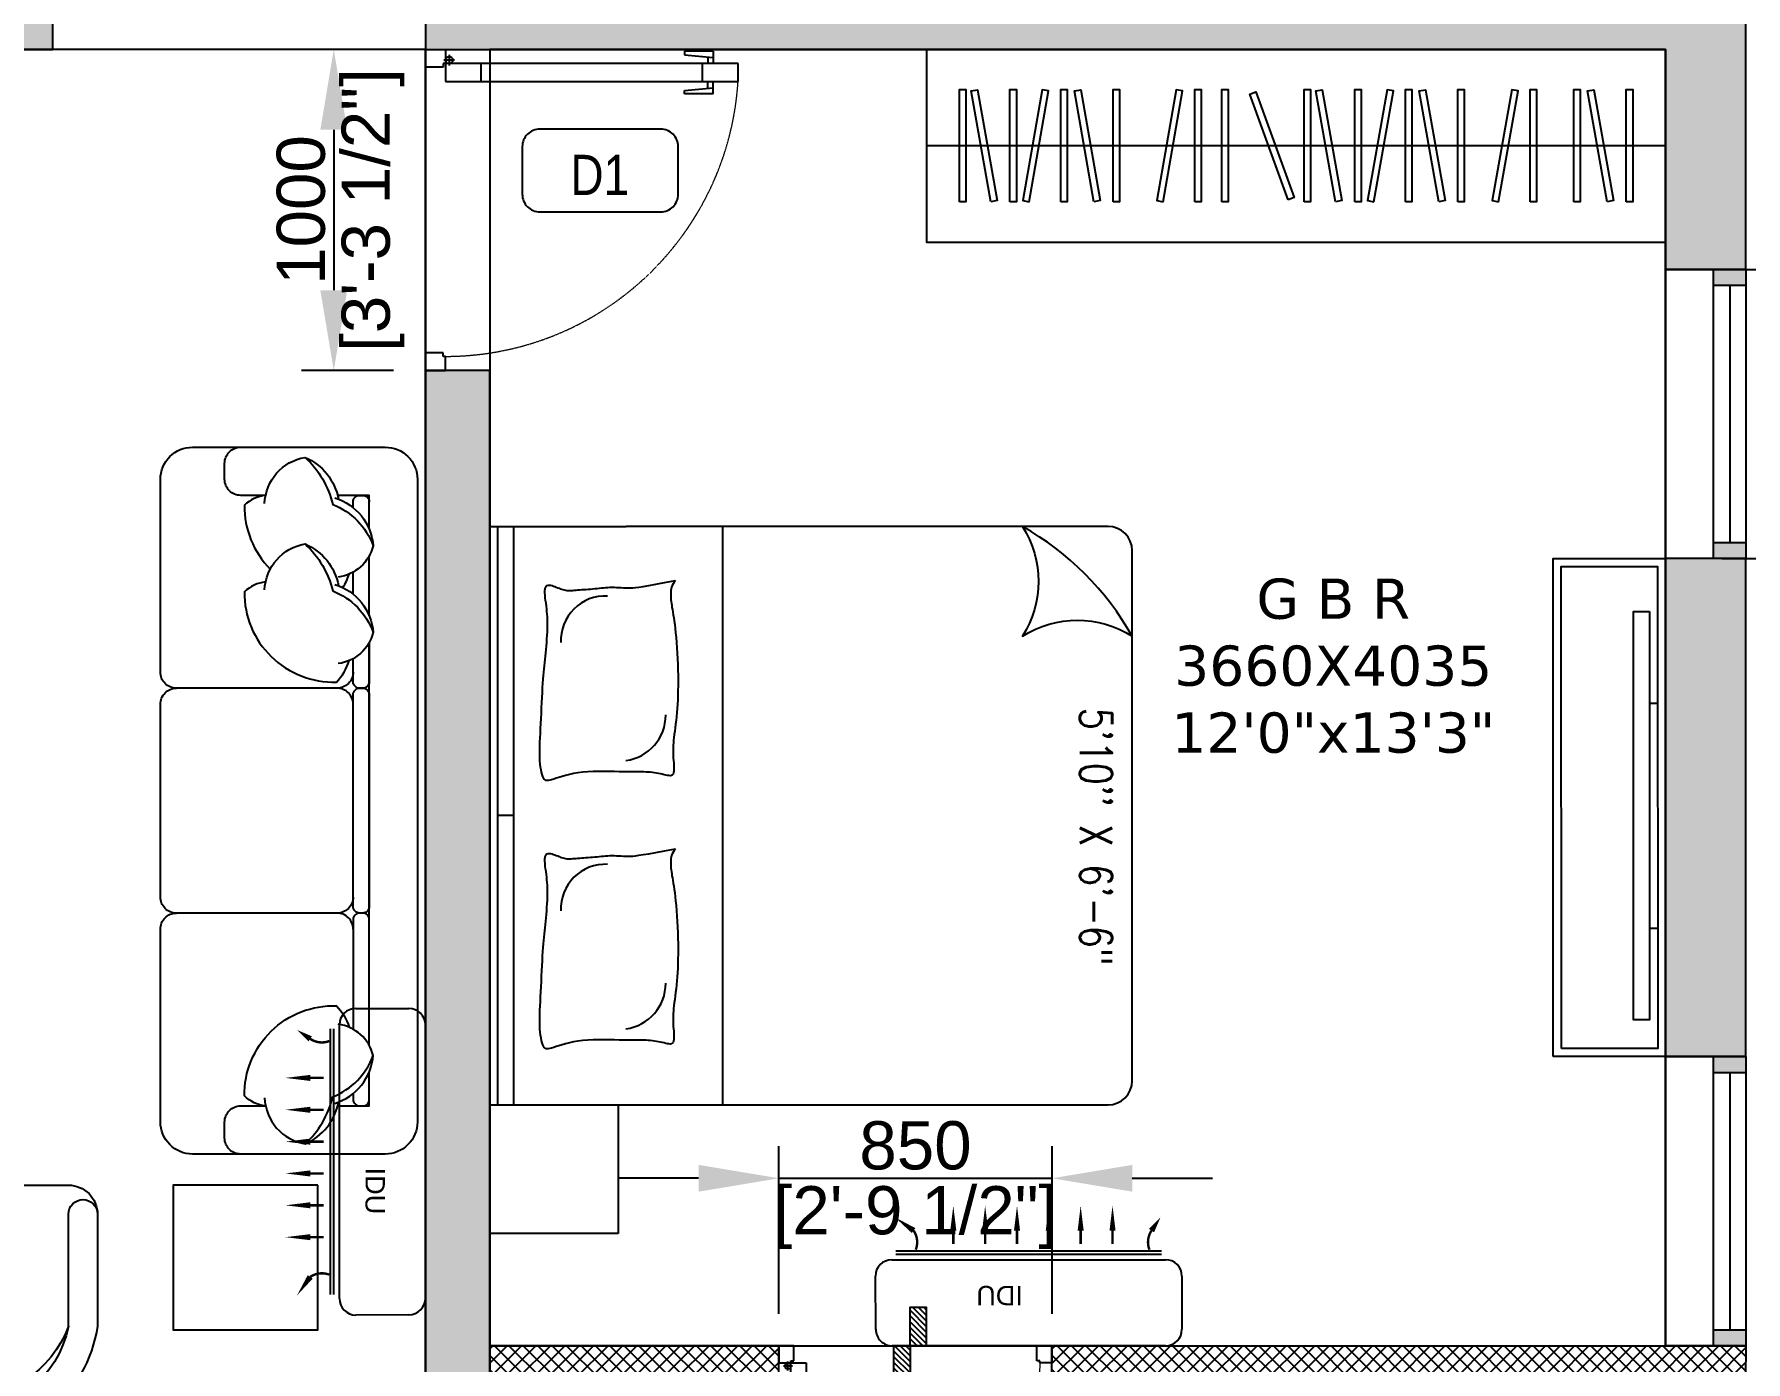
# Model space of a CAD drawing. Header units: millimetres. Extents: x 91566 to 131129, y 141753 to 207061.
# Drawn here: x 103055 to 108383, y 157237 to 161368 of the extents above; entities that cross this region are included whole.
import ezdxf
from ezdxf.enums import TextEntityAlignment as Align

# ---------------------------------------------------------------- set-up
doc = ezdxf.new("R2010")
doc.units = ezdxf.units.MM
doc.linetypes.add('3.5BHK EAST-UN-5$0$DASHED', pattern=[0.75, 0.5, -0.25])
doc.linetypes.add('3BHK  WEST_UN-2$0$DASHED', pattern=[0.75, 0.5, -0.25])
for name, color, linetype in [('A-Dimensions', 4, 'Continuous'), ('A-Door', 11, 'Continuous'), ('A-Door Line', 8, 'Continuous'), ('A-Elevation 10', 8, 'Continuous'), ('A-Furniture', 8, 'Continuous'), ('A-Hatch', 252, 'Continuous'), ('A-Room Boundary', 44, 'Continuous'), ('A-Text Main', 44, 'Continuous'), ('A-Window', 4, 'Continuous')]:
    doc.layers.add(name, color=color, linetype=linetype)
doc.layers.add('A-Wall', color=240, linetype='Continuous', lineweight=35)
doc.styles.add('2024-08-29_TOWER-A$0$simplex-0.8', font='simplex.shx', dxfattribs={"width": 0.8})
doc.styles.add('3.5BHK EAST-UN-5$0$grid_text', font='verdana.ttf')
doc.styles.add('3BHK  WEST_UN-2$0$2024-08-30_TOWER-C$0$simplex-0.8', font='simplex.shx', dxfattribs={"width": 0.8})
doc.styles.add('3BHK  WEST_UN-2$0$AMISH', font='arial.ttf')
doc.styles.add('ARIAL', font='ARIALN.TTF')
doc.styles.add('S', font='arial.ttf', dxfattribs={"height": 150})
doc.dimstyles.new('DIMSMALL', dxfattribs={"dimtxt": 150, "dimasz": 250, "dimexe": 100, "dimexo": 100, "dimgap": 25, "dimtad": 1, "dimdec": 0, "dimzin": 0, "dimdsep": 46, "dimtxsty": 'S', "dimcen": 0, "dimdle": 100, "dimclrd": 8, "dimclre": 8, "dimclrt": 256, "dimazin": 0, "dimtfac": 1, "dimtdec": 0, "dimtix": 1, "dimtmove": 0, "dimatfit": 3, "dimldrblk": '12_DatumFilled', "dimfxl": 1, "dimtolj": 1, "dimtzin": 0, "dimlwd": -1, "dimlwe": -1, "dimarcsym": 1})

# ---------------------------------------------------------------- blocks, each defined once
blk = doc.blocks.new('3.5BHK EAST-UN-5$0$A$Ceb508b97')
at = {"layer": 'A-Furniture', "ltscale": 600}
blk.add_lwpolyline([(100.2, 600), (100.2, 0), (2400.2, 0), (2400.2, 600)], close=True, dxfattribs=at)
for points in [[(202.7, 125), (202.7, 475), (222.7, 475), (222.7, 125), (202.7, 125)], [(300.1, 125.9), (239.3, 470.6), (259, 474.1), (319.7, 129.4), (300.1, 125.9)], [(359.9, 125), (359.9, 475), (379.9, 475), (379.9, 125), (359.9, 125)], [(419.5, 125.9), (480.3, 470.6), (460.6, 474.1), (399.9, 129.4), (419.5, 125.9)], [(517.8, 125), (517.8, 475), (537.8, 475), (537.8, 125), (517.8, 125)], [(621.4, 125.9), (560.6, 470.6), (580.3, 474.1), (641.1, 129.4), (621.4, 125.9)], [(681.2, 125), (681.2, 475), (701.2, 475), (701.2, 125), (681.2, 125)], [(836.6, 125.9), (897.4, 470.6), (877.7, 474.1), (817, 129.4), (836.6, 125.9)], [(934.9, 125), (934.9, 475), (954.9, 475), (954.9, 125), (934.9, 125)], [(1019.4, 125), (1019.4, 475), (1039.4, 475), (1039.4, 125), (1019.4, 125)], [(1226.2, 132.1), (1106.5, 461), (1125.3, 467.9), (1245, 139), (1226.2, 132.1)], [(1275.7, 125), (1275.7, 475), (1295.7, 475), (1295.7, 125), (1275.7, 125)], [(1373, 125.9), (1312.3, 470.6), (1332, 474.1), (1392.7, 129.4), (1373, 125.9)], [(1432.9, 125), (1432.9, 475), (1452.9, 475), (1452.9, 125), (1432.9, 125)], [(1492.5, 125.9), (1553.3, 470.6), (1533.6, 474.1), (1472.8, 129.4), (1492.5, 125.9)], [(1590.8, 125), (1590.8, 475), (1610.8, 475), (1610.8, 125), (1590.8, 125)], [(1694.4, 125.9), (1633.6, 470.6), (1653.3, 474.1), (1714.1, 129.4), (1694.4, 125.9)], [(1754.2, 125), (1754.2, 475), (1774.2, 475), (1774.2, 125), (1754.2, 125)], [(1880.8, 125.9), (1941.5, 470.6), (1921.8, 474.1), (1861.1, 129.4), (1880.8, 125.9)], [(1979, 125), (1979, 475), (1999, 475), (1999, 125), (1979, 125)], [(2114.9, 125), (2114.9, 475), (2134.9, 475), (2134.9, 125), (2114.9, 125)], [(2218.5, 125.9), (2157.7, 470.6), (2177.4, 474.1), (2238.2, 129.4), (2218.5, 125.9)], [(2278.3, 125), (2278.3, 475), (2298.3, 475), (2298.3, 125), (2278.3, 125)], [(2400.2, 300), (100, 300)]]:
    blk.add_lwpolyline(points, dxfattribs=at)
blk = doc.blocks.new('A$C060bb122')
at = {"layer": 'A-Window', "linetype": 'Continuous'}
for points in [[(0, 0), (-100, 0), (-100, -50), (0, -50)], [(-100, -900), (0, -900), (0, -850), (-100, -850)]]:
    blk.add_hatch(color=256, dxfattribs=at).paths.add_polyline_path(points)
for p, q in [((-249.5, 0), (-249.5, -900)), ((-100, 0), (-249.5, 0)), ((-100, -50), (-100, 0)), ((0, 0), (-100, 0)), ((0, 0), (-100, 0)), ((0, 0), (0, -900)), ((0, 0), (0, -50)), ((0, -50), (-100, -50)), ((-100, -850), (-100, -50)), ((-50, -50), (-50, -850)), ((0, -50), (0, -850)), ((-100, -900), (-100, -850)), ((-100, -850), (0, -850)), ((0, -850), (0, -900)), ((-100, -900), (-250, -900)), ((0, -900), (-100, -900)), ((0, -900), (-100, -900))]:
    blk.add_line(p, q, dxfattribs=at)
blk = doc.blocks.new('A$Ccfbdbe87')
at = {"layer": 'A-Door'}
for p, q in [((99.9, 973.1), (44.4, 973.1)), ((44.4, 973.1), (44.4, 62.5)), ((99.9, 62.5), (99.9, 973.1)), ((5.6, 895.4), (44.4, 895.4)), ((5.6, 895.4), (5.6, 806.5)), ((16.7, 806.5), (24.9, 895.4)), ((23.3, 878.7), (44.4, 878.7)), ((99.9, 862), (44.4, 862)), ((138.8, 895.4), (99.9, 895.4)), ((121, 878.7), (99.9, 878.7)), ((127.7, 806.5), (119.5, 895.4)), ((138.8, 895.4), (138.8, 806.5)), ((5.6, 806.5), (16.7, 806.5)), ((138.8, 806.5), (127.7, 806.5)), ((99.9, 173.5), (44.4, 173.5)), ((0, 0), (0, 62.5)), ((0, 62.5), (44.4, 62.5)), ((16.7, 73.6), (50, 73.6)), ((33.3, 90.2), (33.3, 56.9)), ((44.4, 62.5), (99.9, 62.5)), ((44.4, 62.5), (44.4, 55.5)), ((44.4, 55.5), (55.5, 55.5)), ((55.5, 55.5), (55.5, 0)), ((99.9, 62.5), (99.9, 62.5)), ((944.5, 55.5), (944.5, 0)), ((955.6, 55.5), (944.5, 55.5)), ((1000, 62.5), (955.6, 62.5)), ((955.6, 62.5), (955.6, 55.5)), ((1000, 0), (1000, 62.5)), ((55.5, 0), (0, 0)), ((944.5, 0), (1000, 0))]:
    blk.add_line(p, q, dxfattribs=at)
blk.add_circle((33.3, 73.6), 11.1, dxfattribs=at)
at = {"layer": 'A-Door', "linetype": '3BHK  WEST_UN-2$0$DASHED', "lineweight": 0}
blk.add_arc((41.8, 61.2), 913.8, 0.0822, 86.3506, dxfattribs=at)
blk = doc.blocks.new('A$C9b4d8ff6')
at = {"layer": 'A-Door'}
for p, q in [((84.9, 827.1), (37.7, 827.1)), ((37.7, 827.1), (37.8, 53.1)), ((85, 53.1), (84.9, 827.1)), ((4.7, 761.1), (37.7, 761.1)), ((4.7, 761.1), (4.7, 685.5)), ((14.1, 685.5), (21.1, 761.1)), ((19.8, 746.9), (37.7, 746.9)), ((117.9, 761.1), (84.9, 761.1)), ((102.8, 746.9), (84.9, 746.9)), ((108.5, 685.5), (101.5, 761.1)), ((117.9, 761.1), (118, 685.5)), ((84.9, 732.7), (37.7, 732.7)), ((4.7, 685.5), (14.1, 685.5)), ((118, 685.5), (108.5, 685.5)), ((84.9, 147.5), (37.7, 147.5)), ((14.2, 62.5), (42.5, 62.5)), ((28.3, 76.7), (28.3, 48.4)), ((0, 0), (0, 53.1)), ((0, 53.1), (37.8, 53.1)), ((47.2, 0), (0, 0)), ((37.8, 53.1), (85, 53.1)), ((37.8, 53.1), (37.8, 47.2)), ((37.8, 47.2), (47.2, 47.2)), ((47.2, 47.2), (47.2, 0)), ((85, 53.1), (85, 53.1)), ((802.8, 47.2), (802.8, 0.1)), ((812.2, 47.2), (802.8, 47.2)), ((802.8, 0.1), (850, 0.1)), ((850, 53.2), (812.2, 53.1)), ((812.2, 53.1), (812.2, 47.2)), ((850, 0.1), (850, 53.2))]:
    blk.add_line(p, q, dxfattribs=at)
blk.add_circle((28.3, 62.5), 9.44, dxfattribs=at)
at = {"layer": 'A-Door', "linetype": '3.5BHK EAST-UN-5$0$DASHED', "lineweight": 0}
blk.add_arc((35.5, 52), 776.7, 0.0858, 86.3542, dxfattribs=at)
blk = doc.blocks.new('3BHK  WEST_UN-2$0$2024-08-30_TOWER-C$0$king size bed')
at = {"layer": 'A-Furniture'}
for p, q in [((0.825, 2), (-0.825, 2)), ((-0.9, 1.925), (-0.9, 0.425)), ((0.9, 0), (0.9, 1.925)), ((-0.9, 0.725), (0.9, 0.725)), ((-0.9, 0), (-0.9, 0.425)), ((0.9, 0.075), (-0.9, 0.075)), ((0, 0.075), (0, 0.025)), ((0, 0.075), (0, 0.075))]:
    blk.add_line(p, q, dxfattribs=at)
blk.add_lwpolyline([(-0.9, 1.6586, -0.292894), (-0.5586, 1.6586, -0.292894), (-0.5586, 2, 0.136668)], format="xyb", close=True, dxfattribs=at)
for points in [[(-0.7317, 0.5787), (-0.7264, 0.5744), (-0.7213, 0.571), (-0.7162, 0.5684), (-0.7111, 0.5664), (-0.7061, 0.5651), (-0.7012, 0.5642), (-0.6963, 0.5637), (-0.6914, 0.5635), (-0.6866, 0.5634), (-0.6818, 0.5635), (-0.6768, 0.5638), (-0.6717, 0.5642), (-0.6663, 0.5648), (-0.6607, 0.5656), (-0.6547, 0.5665), (-0.6482, 0.5675), (-0.6412, 0.5687), (-0.6335, 0.5701), (-0.6252, 0.5715), (-0.6161, 0.573), (-0.606, 0.5745), (-0.595, 0.576), (-0.5828, 0.5775), (-0.5695, 0.5789), (-0.5549, 0.5803), (-0.5392, 0.5815), (-0.5227, 0.5827), (-0.5057, 0.5837), (-0.4883, 0.5846), (-0.4708, 0.5853), (-0.4535, 0.5858), (-0.4365, 0.5862), (-0.4202, 0.5864), (-0.4044, 0.5863), (-0.3893, 0.5861), (-0.3746, 0.5857), (-0.3605, 0.5852), (-0.3468, 0.5844), (-0.3335, 0.5835), (-0.3207, 0.5825), (-0.3082, 0.5813), (-0.2962, 0.58), (-0.2845, 0.5786), (-0.2734, 0.5772), (-0.2628, 0.5759), (-0.2528, 0.5746), (-0.2434, 0.5735), (-0.2347, 0.5725), (-0.2266, 0.5718), (-0.2191, 0.5712), (-0.2121, 0.5708), (-0.2053, 0.5707), (-0.1987, 0.5707), (-0.1922, 0.5708), (-0.1856, 0.5712), (-0.1788, 0.5716), (-0.1717, 0.5722), (-0.1644, 0.5728), (-0.1572, 0.5733), (-0.1503, 0.5736), (-0.1438, 0.5737), (-0.138, 0.5733), (-0.1331, 0.5723), (-0.1292, 0.5707), (-0.1265, 0.5684), (-0.125, 0.5655), (-0.1243, 0.5619), (-0.1245, 0.5577), (-0.1252, 0.5531), (-0.1263, 0.5481), (-0.1276, 0.5428), (-0.129, 0.5372), (-0.1303, 0.5313), (-0.1315, 0.5253), (-0.1326, 0.5192), (-0.1336, 0.5129), (-0.1344, 0.5065), (-0.135, 0.5), (-0.1355, 0.4935), (-0.1359, 0.4869), (-0.1361, 0.4802), (-0.1362, 0.4734), (-0.1361, 0.4661), (-0.1361, 0.4583), (-0.136, 0.4496), (-0.136, 0.4399), (-0.1361, 0.4291), (-0.1363, 0.4169), (-0.1366, 0.4031), (-0.137, 0.3881), (-0.1373, 0.3722), (-0.1376, 0.3556), (-0.1376, 0.3388), (-0.1372, 0.322), (-0.1365, 0.3055), (-0.1352, 0.2896), (-0.1333, 0.2747), (-0.1309, 0.2608), (-0.1281, 0.248), (-0.1252, 0.2361), (-0.1221, 0.2253), (-0.1191, 0.2155), (-0.1163, 0.2068), (-0.1137, 0.1992), (-0.1117, 0.1927), (-0.1101, 0.1871), (-0.1093, 0.1824), (-0.1091, 0.1785), (-0.1097, 0.1751), (-0.1113, 0.1723), (-0.1138, 0.1697), (-0.1175, 0.1675), (-0.1222, 0.1653), (-0.1281, 0.1633), (-0.135, 0.1615), (-0.1427, 0.1599), (-0.1514, 0.1585), (-0.1607, 0.1573), (-0.1708, 0.1564), (-0.1814, 0.1559), (-0.1926, 0.1556), (-0.2043, 0.1557), (-0.2165, 0.1559), (-0.2293, 0.1564), (-0.2427, 0.1571), (-0.2567, 0.1578), (-0.2713, 0.1586), (-0.2866, 0.1594), (-0.3025, 0.1602), (-0.3188, 0.1609), (-0.3353, 0.1617), (-0.3517, 0.1624), (-0.3678, 0.1632), (-0.3834, 0.164), (-0.3982, 0.1648), (-0.412, 0.1656), (-0.4246, 0.1665), (-0.4362, 0.1674), (-0.4469, 0.1684), (-0.457, 0.1694), (-0.4668, 0.1704), (-0.4763, 0.1715), (-0.486, 0.1725), (-0.4959, 0.1736), (-0.5062, 0.1747), (-0.517, 0.1757), (-0.5279, 0.1767), (-0.539, 0.1776), (-0.5501, 0.1784), (-0.561, 0.1791), (-0.5717, 0.1796), (-0.5819, 0.18), (-0.5916, 0.1802), (-0.6009, 0.1801), (-0.6099, 0.1799), (-0.6186, 0.1796), (-0.6271, 0.179), (-0.6355, 0.1783), (-0.6439, 0.1774), (-0.6524, 0.1765), (-0.6611, 0.1753), (-0.6697, 0.1742), (-0.6782, 0.1732), (-0.6862, 0.1724), (-0.6937, 0.1719), (-0.7004, 0.1719), (-0.7061, 0.1725), (-0.7107, 0.1738), (-0.714, 0.1758), (-0.7161, 0.1786), (-0.7172, 0.1819), (-0.7174, 0.1857), (-0.7169, 0.1898), (-0.7159, 0.1942), (-0.7145, 0.1987), (-0.7128, 0.2031), (-0.7112, 0.2074), (-0.7095, 0.2117), (-0.7078, 0.2158), (-0.7063, 0.2199), (-0.7048, 0.2239), (-0.7035, 0.228), (-0.7025, 0.2321), (-0.7017, 0.2362), (-0.7011, 0.2403), (-0.7009, 0.2446), (-0.7008, 0.249), (-0.701, 0.2536), (-0.7012, 0.2584), (-0.7016, 0.2634), (-0.7021, 0.2687), (-0.7025, 0.2744), (-0.703, 0.2803), (-0.7035, 0.2866), (-0.7039, 0.2931), (-0.7044, 0.2998), (-0.7049, 0.3066), (-0.7054, 0.3135), (-0.706, 0.3204), (-0.7066, 0.3273), (-0.7073, 0.3341), (-0.708, 0.3409), (-0.7088, 0.3476), (-0.7094, 0.3543), (-0.71, 0.361), (-0.7105, 0.3677), (-0.7108, 0.3745), (-0.7109, 0.3813), (-0.7108, 0.3882), (-0.7105, 0.3952), (-0.7101, 0.4023), (-0.7097, 0.4094), (-0.7093, 0.4165), (-0.7091, 0.4237), (-0.7089, 0.431), (-0.709, 0.4383), (-0.7094, 0.4457), (-0.7103, 0.4542), (-0.7116, 0.4646), (-0.7137, 0.4778), (-0.7166, 0.4949), (-0.7205, 0.5168), (-0.7255, 0.5444), (-0.7317, 0.5787)], [(0.1033, 0.5787), (0.1086, 0.5744), (0.1137, 0.571), (0.1188, 0.5684), (0.1239, 0.5664), (0.1289, 0.5651), (0.1338, 0.5642), (0.1387, 0.5637), (0.1436, 0.5635), (0.1484, 0.5634), (0.1532, 0.5635), (0.1582, 0.5638), (0.1633, 0.5642), (0.1687, 0.5648), (0.1743, 0.5656), (0.1803, 0.5665), (0.1868, 0.5675), (0.1938, 0.5687), (0.2015, 0.5701), (0.2098, 0.5715), (0.2189, 0.573), (0.229, 0.5745), (0.24, 0.576), (0.2522, 0.5775), (0.2655, 0.5789), (0.2801, 0.5803), (0.2958, 0.5815), (0.3123, 0.5827), (0.3293, 0.5837), (0.3467, 0.5846), (0.3642, 0.5853), (0.3815, 0.5858), (0.3985, 0.5862), (0.4148, 0.5864), (0.4306, 0.5863), (0.4457, 0.5861), (0.4604, 0.5857), (0.4745, 0.5852), (0.4882, 0.5844), (0.5015, 0.5835), (0.5143, 0.5825), (0.5268, 0.5813), (0.5388, 0.58), (0.5505, 0.5786), (0.5616, 0.5772), (0.5722, 0.5759), (0.5822, 0.5746), (0.5916, 0.5735), (0.6003, 0.5725), (0.6084, 0.5718), (0.6159, 0.5712), (0.6229, 0.5708), (0.6297, 0.5707), (0.6363, 0.5707), (0.6428, 0.5708), (0.6494, 0.5712), (0.6562, 0.5716), (0.6633, 0.5722), (0.6706, 0.5728), (0.6778, 0.5733), (0.6847, 0.5736), (0.6912, 0.5737), (0.697, 0.5733), (0.7019, 0.5723), (0.7058, 0.5707), (0.7085, 0.5684), (0.71, 0.5655), (0.7107, 0.5619), (0.7105, 0.5577), (0.7098, 0.5531), (0.7087, 0.5481), (0.7074, 0.5428), (0.706, 0.5372), (0.7047, 0.5313), (0.7035, 0.5253), (0.7024, 0.5192), (0.7014, 0.5129), (0.7006, 0.5065), (0.7, 0.5), (0.6995, 0.4935), (0.6991, 0.4869), (0.6989, 0.4802), (0.6988, 0.4734), (0.6989, 0.4661), (0.6989, 0.4583), (0.699, 0.4496), (0.699, 0.4399), (0.6989, 0.4291), (0.6987, 0.4169), (0.6984, 0.4031), (0.698, 0.3881), (0.6977, 0.3722), (0.6974, 0.3556), (0.6974, 0.3388), (0.6978, 0.322), (0.6985, 0.3055), (0.6998, 0.2896), (0.7017, 0.2747), (0.7041, 0.2608), (0.7069, 0.248), (0.7098, 0.2361), (0.7129, 0.2253), (0.7159, 0.2155), (0.7187, 0.2068), (0.7213, 0.1992), (0.7233, 0.1927), (0.7249, 0.1871), (0.7257, 0.1824), (0.7259, 0.1785), (0.7253, 0.1751), (0.7237, 0.1723), (0.7212, 0.1697), (0.7175, 0.1675), (0.7128, 0.1653), (0.7069, 0.1633), (0.7, 0.1615), (0.6923, 0.1599), (0.6836, 0.1585), (0.6743, 0.1573), (0.6642, 0.1564), (0.6536, 0.1559), (0.6424, 0.1556), (0.6307, 0.1557), (0.6185, 0.1559), (0.6057, 0.1564), (0.5923, 0.1571), (0.5783, 0.1578), (0.5637, 0.1586), (0.5484, 0.1594), (0.5325, 0.1602), (0.5162, 0.1609), (0.4997, 0.1617), (0.4833, 0.1624), (0.4672, 0.1632), (0.4516, 0.164), (0.4368, 0.1648), (0.423, 0.1656), (0.4104, 0.1665), (0.3988, 0.1674), (0.3881, 0.1684), (0.378, 0.1694), (0.3682, 0.1704), (0.3587, 0.1715), (0.349, 0.1725), (0.3391, 0.1736), (0.3288, 0.1747), (0.318, 0.1757), (0.3071, 0.1767), (0.296, 0.1776), (0.2849, 0.1784), (0.274, 0.1791), (0.2633, 0.1796), (0.2531, 0.18), (0.2434, 0.1802), (0.2341, 0.1801), (0.2251, 0.1799), (0.2164, 0.1796), (0.2079, 0.179), (0.1995, 0.1783), (0.1911, 0.1774), (0.1826, 0.1765), (0.1739, 0.1753), (0.1653, 0.1742), (0.1568, 0.1732), (0.1488, 0.1724), (0.1413, 0.1719), (0.1346, 0.1719), (0.1289, 0.1725), (0.1243, 0.1738), (0.121, 0.1758), (0.1189, 0.1786), (0.1178, 0.1819), (0.1176, 0.1857), (0.1181, 0.1898), (0.1191, 0.1942), (0.1205, 0.1987), (0.1222, 0.2031), (0.1238, 0.2074), (0.1255, 0.2117), (0.1272, 0.2158), (0.1287, 0.2199), (0.1302, 0.2239), (0.1315, 0.228), (0.1325, 0.2321), (0.1333, 0.2362), (0.1339, 0.2403), (0.1341, 0.2446), (0.1342, 0.249), (0.134, 0.2536), (0.1338, 0.2584), (0.1334, 0.2634), (0.1329, 0.2687), (0.1325, 0.2744), (0.132, 0.2803), (0.1315, 0.2866), (0.1311, 0.2931), (0.1306, 0.2998), (0.1301, 0.3066), (0.1296, 0.3135), (0.129, 0.3204), (0.1284, 0.3273), (0.1277, 0.3341), (0.127, 0.3409), (0.1262, 0.3476), (0.1256, 0.3543), (0.125, 0.361), (0.1245, 0.3677), (0.1242, 0.3745), (0.1241, 0.3813), (0.1242, 0.3882), (0.1245, 0.3952), (0.1249, 0.4023), (0.1253, 0.4094), (0.1257, 0.4165), (0.1259, 0.4237), (0.1261, 0.431), (0.126, 0.4383), (0.1256, 0.4457), (0.1247, 0.4542), (0.1234, 0.4646), (0.1213, 0.4778), (0.1184, 0.4949), (0.1145, 0.5168), (0.1095, 0.5444), (0.1033, 0.5787)], [(0.9, 0.025), (-0.9, 0.025)], [(-0.9, 0), (0.9, 0)]]:
    blk.add_lwpolyline(points, dxfattribs=at)
for centre, radius, start, end in [((-0.825, 1.925), 0.075, 90, 180), ((0.825, 1.925), 0.075, 360, 90), ((-0.3124, 0.406), 0.1418, 7.3413, 90.47), ((0.5226, 0.406), 0.1418, 7.3413, 90.47), ((-0.545, 0.3601), 0.1387, 177.3191, 272.6809), ((0.29, 0.3601), 0.1387, 177.3191, 272.6809)]:
    blk.add_arc(centre, radius, start, end, dxfattribs=at)
at = {"layer": 'A-Furniture', "ltscale": 5, "insert": (-0.3357, 1.9373), "char_height": 0.1, "width": 1.163145, "attachment_point": 1, "style": '3BHK  WEST_UN-2$0$2024-08-30_TOWER-C$0$simplex-0.8'}
blk.add_mtext('5\'10\'\' X 6\'-6"', dxfattribs=at)
blk = doc.blocks.new('3.5BHK WEST-UN-6$0$A$Cb1453656')
at = {"layer": 'A-Furniture'}
for points in [[(2200, 700, 0.414214), (2100, 800), (1500, 800, 0.414214), (1450, 750, 0.414214), (1400, 800), (800, 800, 0.414214), (750, 750, 0.414214), (700, 800), (100, 800, 0.414214), (0, 700), (0, 100, 0.414214), (100, 0), (2100, 0, 0.414214), (2200, 100)], [(770, 150), (1430, 150, 0.414214), (1450, 170), (1450, 180, 0.414214), (1430, 200), (770, 200, 0.414214), (750, 180), (750, 170, 0.414214)]]:
    blk.add_lwpolyline(points, format="xyb", close=True, dxfattribs=at)
for points in [[(700, 200, 0.414214), (750, 250), (750, 750, 0.414214)], [(1500, 200, -0.414214), (1450, 250), (1450, 750, -0.414214)], [(150, 472.5), (150, 550, 0.414214), (100, 600), (50, 600, 0.414214), (0, 550)], [(2200, 550, 0.414214), (2150, 600), (2100, 600, 0.414214), (2050, 550), (2050, 472.5)], [(149.9, 472.5, -0.165541), (180.8, 538.6, -0.200231), (379.3, 458.1, -0.121523)], [(419.2, 472.5, -0.165541), (450.2, 538.6, -0.425989), (731, 252.1, -0.121523), (664.3, 212.7, 7.115464)], [(2050.1, 472.5, 0.165541), (2019.2, 538.6, 0.425989), (1738.4, 252.1, 0.121523), (1805, 212.7, -7.115464)], [(175.1, 475.6, 0.356772), (31.8, 349.5, 0.249542), (161.6, 245.7, -9.61688)], [(444.4, 475.6, 0.356772), (301.2, 349.5, 0.249542), (431, 245.7, -9.61688)], [(2024.9, 475.6, -0.356772), (2168.2, 349.5, -0.249542), (2038.4, 245.7, 9.61688)], [(31.8, 349.5, 0.14773), (178, 263.6, 0.213343), (306.9, 137.6, 0.178662)], [(301.2, 349.5, 0.14773), (447.3, 263.6, 0.213343), (576.2, 137.6, 0.178662)], [(2168.2, 349.5, -0.14773), (2022, 263.6, -0.213343), (1893.1, 137.6, -0.178662)], [(255.2, 150), (150, 150), (150, 248.3, 0.414214)], [(157.8, 256.7, 0.306663), (306.9, 137.6, 0.30633), (404.3, 246.4, -0.872847)], [(436.9, 232.2, -0.071865), (395, 212.7, 7.115464)], [(427.1, 256.7, 0.306663), (576.2, 137.6, 0.30633), (673.7, 246.4, -0.872847)], [(800, 200, -0.414214), (750, 250)], [(1400, 200, 0.414214), (1450, 250)], [(2042.2, 256.7, -0.306663), (1893.1, 137.6, -0.30633), (1795.7, 246.4, 0.872847)], [(188.2, 200), (170, 200, 0.414214), (150, 180), (150, 170, 0.414214), (170, 150)], [(457.5, 200), (388.7, 200, 0.414214)], [(607.7, 150), (730, 150, 0.414214), (750, 170), (750, 180, 0.414214), (730, 200), (658.1, 200, 0.414214)], [(1861.6, 150), (1470, 150, -0.414214), (1450, 170), (1450, 180, -0.414214), (1470, 200), (1811.3, 200, -0.414214)], [(2011.8, 200), (2030, 200, -0.414214), (2050, 180), (2050, 170, -0.414214), (2030, 150)]]:
    blk.add_lwpolyline(points, format="xyb", dxfattribs=at)
for points in [[(2050, 248.3), (2050, 150), (1944.8, 150)], [(524.5, 150), (338.4, 150)], [(1861.6, 150), (607.7, 150)]]:
    blk.add_lwpolyline(points, dxfattribs=at)
blk = doc.blocks.new('3BHK  WEST_UN-3$0$2024-08-29_TOWER-A$0$SIDE TABLE')
at = {"layer": 'A-Furniture'}
blk.add_lwpolyline([(0.45, 0), (0, 0), (0, 0.45), (0.45, 0.45)], close=True, dxfattribs=at)
blk = doc.blocks.new('3BHK  WEST_UN-3$0$A$Ce69b8bcf')
at = {"layer": 'A-Furniture'}
for points in [[(800.1, 434.8), (800.1, 90.2, -0.414214), (709.9, 0), (360.8, 0, -0.376272), (0.1, 430.3), (0.1, 434.8), (0.1, 439.3, -0.414214), (360.8, 800), (709.9, 800, -0.414214), (800.1, 709.8), (800.1, 434.8)], [(315.3, 807.4, 0.14773), (237.8, 675.6, 0.213343), (124.1, 559.4, 0.178662)], [(428.9, 678.2, 0.356772), (315.3, 807.4, 0.249542), (221.6, 690.3, -9.61688)], [(424, 709.8), (709.9, 709.8, 0.414214), (755, 754.9), (755, 754.9, 0.414214), (709.9, 800)], [(231.6, 693.8, 0.306663), (124.1, 559.4, 0.30633), (222.3, 471.5, -0.872847)], [(426.1, 700.9, -0.165541), (485.7, 673, -0.425989), (227.4, 419.8, -0.121523), (191.8, 479.9, 7.115464)], [(125.9, 573.6, 0.130591), (90.3, 439.3), (90.3, 434.8)], [(145.1, 516.2, 0.072384), (135.4, 439.3), (135.4, 434.8)], [(360.8, 90.2, -0.364589), (90.3, 430.3), (90.3, 434.8)], [(360.8, 90.2, -0.321599), (135.4, 430.3), (135.4, 434.8)], [(360.8, 90.2), (709.9, 90.2, -0.414214), (755, 45.1), (755, 45.1, -0.414214), (709.9, 0)]]:
    blk.add_lwpolyline(points, format="xyb", dxfattribs=at)
blk = doc.blocks.new('3BHK  WEST_UN-2$0$WALL MOUNTED SPLIT AC')
for p, q in [((18067.15, -8077.46), (18073.71, -8077.46)), ((18064.01, -8112.84, 0), (18064, -8079.99, 0)), ((18064.41, -8112.84, 0), (18064.41, -8079.99, 0)), ((18065.12, -8113.34), (18065.11, -8079.5)), ((18075.75, -8079.5), (18075.75, -8113.29)), ((18073.72, -8115.33), (18067.16, -8115.38))]:
    blk.add_line(p, q)
at = {"elevation": 0}
for points in [[(18059.86, -8080.11, 0, 0.75, 0), (18061.51, -8081.22, 0.75, 0.75, 0)], [(18058.43, -8086.05, 0, 0.75, 0), (18061.52, -8086.05, 0.75, 0.75, 0)], [(18058.44, -8089.99, 0, 0.75, 0), (18061.52, -8089.99, 0.75, 0.75, 0)], [(18058.44, -8093.93, 0, 0.75, 0), (18061.52, -8093.93, 0.75, 0.75, 0)], [(18058.44, -8097.86, 0, 0.75, 0), (18061.52, -8097.86, 0.75, 0.75, 0)], [(18058.44, -8101.8, 0, 0.75, 0), (18061.52, -8101.8, 0.75, 0.75, 0)], [(18058.44, -8105.74, 0, 0.75, 0), (18061.52, -8105.74, 0.75, 0.75, 0)], [(18059.87, -8112.95, 0, 0.75, 0), (18061.51, -8110.65, 0.75, 0.75, 0)]]:
    blk.add_lwpolyline(points, format="xyseb", dxfattribs=at)
at = {"const_width": 0.3, "elevation": 0}
for points in [[(18061.51, -8081.22, 0.246742), (18063.87, -8081.49, -4.761831)], [(18061.51, -8110.65, -0.246742), (18063.87, -8110.38, 4.761831)]]:
    blk.add_lwpolyline(points, format="xyb", dxfattribs=at)
for points in [[(18061.52, -8086.05), (18063.17, -8086.05)], [(18061.52, -8089.99), (18063.17, -8089.99)], [(18061.52, -8093.93), (18063.17, -8093.93)], [(18061.52, -8097.86), (18063.17, -8097.86)], [(18061.52, -8101.8), (18063.17, -8101.8)], [(18061.52, -8105.74), (18063.17, -8105.74)]]:
    blk.add_lwpolyline(points, dxfattribs=at)
for centre, start, end in [((18067.15, -8079.5), 90.0082, 180.0082), ((18073.71, -8079.5), 0.0078, 90.0078), ((18067.16, -8113.34), 180.0082, 270.0082), ((18073.71, -8113.29), 270.0078, 0.0078)]:
    blk.add_arc(centre, 2.04, start, end)
at = {"layer": 'A-Elevation 10', "style": '3BHK  WEST_UN-2$0$AMISH'}
blk.add_attdef('IDU', text='', height=2.4, rotation=90.0082, dxfattribs=at).set_placement((17772.56, -7418.94, 0), align=Align.MIDDLE_CENTER)
blk = doc.blocks.new('3.5BHK EAST-UN-5$0$2024-08-29_TOWER-A$0$TV FG')
at = {"layer": 'A-Furniture'}
for p, q in [((-350, -25), (-350, 0)), ((350, -25), (350, 0))]:
    blk.add_line(p, q, dxfattribs=at)
blk.add_lwpolyline([(-635, -25), (635, -25), (635, -75), (-635, -75)], close=True, dxfattribs=at)
blk = doc.blocks.new('2024-08-29_TOWER-A$0$WNTG')
at = {"layer": 'A-Text Main'}
blk.add_lwpolyline([(-187.8, 246.2), (187.8, 246.2, -0.414214), (242.8, 191.2), (242.8, 43.3, -0.414214), (187.8, -11.7), (-187.8, -11.7, -0.414214), (-242.8, 43.3), (-242.8, 191.2, -0.414214)], format="xyb", close=True, dxfattribs=at)
at = {"layer": 'A-Text Main', "style": '2024-08-29_TOWER-A$0$simplex-0.8', "width": 0.8}
blk.add_attdef('WNTG', text='', height=150, dxfattribs=at).set_placement((-1.6, 43), align=Align.CENTER)
blk = doc.blocks.new('TILE DROP')
at = {"layer": 'A-Door Line'}
h = blk.add_hatch(dxfattribs=at)
h.set_pattern_fill('ANSI31', color=8, scale=0.1)
h.set_pattern_definition([(45, (-18.584744, -6.592634), (-0.008838835, 0.008838835), [])])
h.paths.add_polyline_path([(0, 0.05), (-0.12, 0.05), (-0.12, 0), (0, 0)])
h.paths.add_polyline_path([(0.12, -0.05), (0.12, 0), (0, 0), (0, -0.05)])
at = {"layer": 'A-Door Line', "color": 8}
for points in [[(-0.12, 0), (-0.12, 0.05), (0, 0.05), (0, 0)], [(0, -0.05), (0, 0), (0.12, 0), (0.12, -0.05)]]:
    blk.add_lwpolyline(points, close=True, dxfattribs=at)
blk = doc.blocks.new('Unit_5')
at = {"layer": 'A-Hatch', "linetype": 'Continuous'}
h = blk.add_hatch(color=256, dxfattribs=at)
h.dxf.hatch_style = 1
h.paths.add_polyline_path([(-5471.5, -4705.1), (-5471.2, -4705.1), (-5271.5, -4705.1), (-5271.5, -250), (-3701.1, -250), (-3701.1, 0), (-5471.5, 0)])
h.paths.add_polyline_path([(0, -2528.3), (-251, -2528.3), (-251, -250), (-1851.1, -250), (-1851.1, 0), (0, 0)])
h.paths.add_polyline_path([(0, -3728.3), (-251, -3728.2), (-251.5, -4505.1), (-4111.5, -4505.1), (-4111.5, -4705.1), (-251.5, -4705.1), (-251.5, -5389.9), (-1.5, -5389.9)])
h.paths.add_polyline_path([(-3911.5, -10430.1), (-3911.5, -5705.1), (-4111.5, -5705.1), (-4111.5, -10630.1), (-251.5, -10630.1), (-251.5, -16800.1), (-1.5, -16800.1), (-1.5, -10430.1), (-1241.5, -10430.1), (-1491.5, -10430.1)])
h.paths.add_polyline_path([(-1.5, -7840.1), (-1.5, -6289.9), (-251.5, -6289.9), (-251.1, -7840.1)], flags=17)
h.paths.add_polyline_path([(-3741.5, -16550.1), (-3241.9, -16550.1), (-3241.9, -16800.1), (-4841.5, -16800.1), (-4841.5, -16550.1), (-3941.5, -16550.1), (-3941.5, -12590.1), (-6536.5, -12590.1), (-6536.5, -12390.1), (-3741.5, -12390.1)])
h.paths.add_polyline_path([(-10801.5, -13529.9), (-11051.5, -13529.9), (-11051.5, -12340.1), (-8401.5, -12340.1), (-8151.5, -12340.1), (-8151.5, -12390.1), (-7536.5, -12390.1), (-7536.5, -12590.1), (-8146.5, -12590.1), (-10801.5, -12590.1)])
h.paths.add_polyline_path([(-5591.5, -16550.1), (-9701.5, -16549.9), (-9701.5, -16799.9), (-5591.5, -16800.1)])
h.paths.add_polyline_path([(-8146.5, -4505.1), (-8146.5, -4705.1), (-10801.5, -4705.1), (-10801.5, -5680.1), (-11051.5, -5680.1), (-11051.5, -3849.9), (-10801.5, -3849.9), (-10801.5, -4505.1)])
h.paths.add_polyline_path([(-8151.5, -8330.1), (-8151.5, -5705.1), (-8351.5, -5705.1), (-8351.5, -8080.1), (-11051.5, -8080.1), (-11051.5, -8330.1)])
h = blk.add_hatch(dxfattribs=at)
h.set_pattern_fill('ANSI37', color=256, scale=10)
h.paths.add_polyline_path([(-7046.5, -1265), (-6896.5, -1265), (-6896.5, -1415), (-7046.5, -1415), (-7046.5, -4705.1), (-7046.5, -4705.1), (-7146.5, -4705.1), (-7146.5, -250), (-7046.5, -250)])
h.paths.add_polyline_path([(-6146.5, -1415), (-5471.5, -1415), (-5471.5, -1265), (-6146.5, -1265)])
h.paths.add_polyline_path([(-5471.5, -4505.1), (-6196.2, -4505.1), (-6196.2, -4705.1), (-5471.5, -4705.1)])
h.paths.add_polyline_path([(-3911.5, -8840.1), (-3011.5, -8840.1), (-3011.5, -8740.1), (-3911.5, -8740.1)])
h.paths.add_polyline_path([(-1442.1, -8840.1), (-2161.5, -8840.1), (-2161.5, -8740.1), (-1.5, -8740.1), (-2.1, -8839.4), (-1242.1, -8839.4), (-1241.5, -9630), (-1442.1, -9630)])
h.paths.add_polyline_path([(-2241.9, -14920.1), (-1491.5, -14920.1), (-1491.5, -14820.1), (-2241.9, -14820.1)])
h.paths.add_polyline_path([(-251.5, -14820.1), (-491.5, -14820.1), (-491.5, -14920.1), (-251.5, -14920.1)])
h.paths.add_polyline_path([(-3740.6, -14820.1), (-3241.9, -14820.1), (-3241.9, -14920.1), (-3740.6, -14920.1)])
h.paths.add_polyline_path([(-3941.5, -14765.1), (-4841.5, -14765.1), (-4841.5, -14665.1), (-3941.5, -14665.1)])
h.paths.add_polyline_path([(-6436.5, -16550.1), (-6436.5, -14765.1), (-5691.5, -14765.1), (-5691.5, -14665.1), (-6536.5, -14665.1), (-6536.5, -16550.1)])
h.paths.add_polyline_path([(-8401.5, -12340.1), (-8151.5, -12340.1), (-8151.5, -11730.1), (-8401.5, -11730.1)])
h.paths.add_polyline_path([(-8151.5, -8330.1), (-8401.5, -8330.1), (-8401.5, -8730.1), (-8151.5, -8730.1)])
h.paths.add_polyline_path([(-9002, -8730.1), (-9002, -8330.1), (-9102, -8330.1), (-9102, -8730.1)])
at = {"layer": 'A-Door Line'}
blk.add_line((-3011.5, -8740.1), (-2161.5, -8740.1), dxfattribs=at)
at = {"layer": 'A-Door Line', "linetype": 'Continuous'}
blk.add_lwpolyline([(-4111.5, -4705.1), (-4111.5, -5705.1)], dxfattribs=at)
at = {"layer": 'A-Furniture', "ltscale": 600}
for points in [[(-600.6, -7839.9), (-601.5, -6289.9), (-251.5, -6289.9), (-251.1, -7839.9)], [(-575.6, -7814.9), (-576.5, -6314.9), (-276.5, -6314.9), (-275.6, -7814.9)]]:
    blk.add_lwpolyline(points, close=True, dxfattribs=at)
at = {"layer": 'A-Furniture'}
blk.add_lwpolyline([(-3511.5, -8390.1), (-3911.5, -8390.1), (-3911.5, -7990.1), (-3511.5, -7990.1)], close=True, dxfattribs=at)
at = {"layer": 'A-Room Boundary', "linetype": 'Continuous'}
for points in [[(-4111.5, -4705.1), (-8151.5, -4705.1), (-8151.5, -12390.1), (-4111.5, -12390.1)], [(-3911.5, -8740.1), (-251.5, -8740.1), (-251.5, -4705.1), (-3911.5, -4705.1)]]:
    blk.add_lwpolyline(points, close=True, dxfattribs=at)
at = {"layer": 'A-Wall', "lineweight": -3}
blk.add_lwpolyline([(-5471.5, -4705.1), (-5471.2, -4705.1), (-5271.5, -4705.1), (-5271.5, -250), (-3701.1, -250), (-3701.1, 0), (-5471.5, 0), (-5471.5, -4705.1)], dxfattribs=at)
for points in [[(0, -3728.3), (-251, -3728.2), (-251.5, -4505.1), (-4111.5, -4505.1), (-4111.5, -4705.1), (-251.5, -4705.1), (-251.5, -5389.9), (-1.5, -5389.9)], [(-3911.5, -10430.1), (-3911.5, -5705.1), (-4111.5, -5705.1), (-4111.5, -10630.1), (-251.5, -10630.1), (-251.5, -16800.1), (-1.5, -16800.1), (-1.5, -10430.1), (-1241.5, -10430.1), (-1491.5, -10430.1)], [(-1.5, -7840.1), (-1.5, -6289.9), (-251.5, -6289.9), (-251.1, -7840.1)], [(-3911.5, -8840.1), (-3011.5, -8840.1), (-3011.5, -8740.1), (-3911.5, -8740.1)], [(-1442.1, -8840.1), (-2161.5, -8840.1), (-2161.5, -8740.1), (-1.5, -8740.1), (-2.1, -8839.4), (-1242.1, -8839.4), (-1241.5, -9630), (-1442.1, -9630)]]:
    blk.add_lwpolyline(points, close=True, dxfattribs=at)
at = {"layer": 'A-Door', "linetype": 'Continuous', "rotation": 270}
blk.add_blockref('A$Ccfbdbe87', (-4111.5, -4705.1), dxfattribs=at)
at = {"layer": 'A-Door', "linetype": 'Continuous', "xscale": -1, "rotation": 180}
blk.add_blockref('A$C9b4d8ff6', (-3011.5, -8740), dxfattribs=at)
at = {"layer": 'A-Door Line', "color": 8, "xscale": 1000.000000000004, "yscale": 1000.000000000004, "zscale": 1000.000000000004, "rotation": 90}
blk.add_blockref('TILE DROP', (-2603.1, -8740.1), dxfattribs=at)
at = {"layer": 'A-Elevation 10', "color": 2}
ref = blk.add_blockref('3BHK  WEST_UN-2$0$WALL MOUNTED SPLIT AC', (-459118.4, 195637.5), dxfattribs=dict(at, xscale=25.17221723757713, yscale=25.17221723757713, zscale=25.17221723757713))
ref.add_attrib('IDU', 'IDU', dxfattribs={"layer": 'A-Furniture', "height": 60.41, "rotation": 270.0082, "style": '3BHK  WEST_UN-2$0$AMISH'}).set_placement((-4267.8, -8258, 0), align=Align.MIDDLE_CENTER)
ref = blk.add_blockref('3BHK  WEST_UN-2$0$WALL MOUNTED SPLIT AC', (201571.1, 446266.8), dxfattribs=dict(at, xscale=25.17221723757713, yscale=25.17221723757713, zscale=25.17221723757713, rotation=270))
ref.add_attrib('IDU', 'IDU', dxfattribs={"layer": 'A-Furniture', "height": 60.41, "rotation": 180.0082, "style": '3BHK  WEST_UN-2$0$AMISH'}).set_placement((-2324.3, -8583.8, 0), align=Align.MIDDLE_CENTER)
at = {"layer": 'A-Furniture', "ltscale": 600}
blk.add_blockref('3.5BHK EAST-UN-5$0$A$Ceb508b97', (-2651.8, -5305.1), dxfattribs=at)
at = {"layer": 'A-Furniture', "ltscale": 600, "xscale": -1, "rotation": 90}
blk.add_blockref('3.5BHK WEST-UN-6$0$A$Cb1453656', (-4136.5, -5943.3), dxfattribs=at)
at = {"layer": 'A-Furniture', "ltscale": 600, "yscale": 1000, "zscale": 1000}
for name, p, xscale, rotation in [('3BHK  WEST_UN-2$0$2024-08-30_TOWER-C$0$king size bed', (-3911.5, -7090.1), 1000, 270), ('3BHK  WEST_UN-3$0$2024-08-29_TOWER-A$0$SIDE TABLE', (-4896.7, -8240.1), -1000, 180)]:
    blk.add_blockref(name, p, dxfattribs=dict(at, xscale=xscale, rotation=rotation))
at = {"layer": 'A-Furniture', "ltscale": 600}
for name, p, rotation in [('3.5BHK EAST-UN-5$0$2024-08-29_TOWER-A$0$TV FG', (-276.1, -7090.1), 270), ('3BHK  WEST_UN-3$0$A$Ce69b8bcf', (-5132.3, -9040.2), 90)]:
    blk.add_blockref(name, p, dxfattribs=dict(at, rotation=rotation))
at = {"layer": 'A-Text Main'}
ref = blk.add_blockref('2024-08-29_TOWER-A$0$WNTG', (-3567.2, -4964.8), dxfattribs=dict(at, xscale=-1, rotation=180))
ref.add_attrib('WNTG', 'D1', dxfattribs={"height": 125, "style": 'ARIAL'}).set_placement((-3568.8, -5158.3), align=Align.CENTER)
at = {"layer": 'A-Window'}
for p in [(-1.5, -5389.9), (-1.5, -7840.1)]:
    blk.add_blockref('A$C060bb122', p, dxfattribs=at)
at = {"layer": 'A-Text Main', "linetype": 'Continuous', "insert": (-1285.5, -6624.3, 0), "char_height": 125, "width": 1139.094, "attachment_point": 5, "style": '3.5BHK EAST-UN-5$0$grid_text'}
blk.add_mtext('G B R\\P3660X4035\\P12\'0"x13\'3"', dxfattribs=at)
blk = doc.blocks.new('*D155')
at = {"layer": 'A-Dimensions', "color": 8, "transparency": 16777216}
for p, q in [((104173.6, 161321.4), (103887.8, 161321.4)), ((103987.8, 161071.4), (103987.8, 160571.4)), ((104173.6, 160321.4), (103887.8, 160321.4))]:
    blk.add_line(p, q, dxfattribs=at)
for points in [[(103946.1, 161071.4), (104029.5, 161071.4), (103987.8, 161321.4)], [(103946.1, 160571.4), (104029.5, 160571.4), (103987.8, 160321.4)]]:
    blk.add_solid(points, dxfattribs=at)
at = {"layer": 'Defpoints', "color": 0, "transparency": 16777216}
for p in [(104273.6, 161321.4), (103987.8, 160321.4), (104273.6, 160321.4)]:
    blk.add_point(p, dxfattribs=at)
at = {"layer": 'A-Dimensions', "lineweight": 30, "transparency": 16777216, "char_height": 150, "attachment_point": 5, "rotation": 90, "style": 'S'}
for s, insert in [('\\A1;[3\'-3 1/2"]', (104109.9, 160821.4)), ('\\A1;1000', (103886.2, 160821.4))]:
    blk.add_mtext(s, dxfattribs=dict(at, insert=insert))
blk = doc.blocks.new('12_DatumFilled')
at = {"color": 8, "linetype": 'ByBlock'}
blk.add_solid([(0, 0.577), (-1, 0), (0, -0.577)], dxfattribs=at)
blk = doc.blocks.new('*D164')
at = {"layer": 'A-Dimensions', "color": 8, "transparency": 16777216}
for p, q in [((109154.3, 160886.5), (109154.3, 161136.5)), ((108308.6, 160636.5), (109254.3, 160636.5)), ((109154.3, 160636.5), (109154.3, 159736.5)), ((108308.6, 159736.5), (109254.3, 159736.5)), ((109154.3, 159486.5), (109154.3, 159236.5))]:
    blk.add_line(p, q, dxfattribs=at)
for points in [[(109112.7, 160886.5), (109196, 160886.5), (109154.3, 160636.5)], [(109112.7, 159486.5), (109196, 159486.5), (109154.3, 159736.5)]]:
    blk.add_solid(points, dxfattribs=at)
at = {"layer": 'Defpoints', "color": 0, "transparency": 16777216}
for p in [(108208.6, 160636.5), (108208.6, 159736.5), (109154.3, 159736.5)]:
    blk.add_point(p, dxfattribs=at)
at = {"layer": 'A-Dimensions', "lineweight": 30, "transparency": 16777216, "char_height": 150, "attachment_point": 5, "rotation": 90, "style": 'S'}
for s, insert in [('\\A1;[2\'-11 1/2"]', (109276.4, 160186.5)), ('\\A1;900', (109052.7, 160186.5))]:
    blk.add_mtext(s, dxfattribs=dict(at, insert=insert))
blk = doc.blocks.new('*D166')
at = {"layer": 'A-Dimensions', "color": 8, "transparency": 16777216}
for p, q in [((105373.6, 157386.4), (105373.6, 157907.8)), ((106223.6, 157386.4), (106223.6, 157907.8)), ((105123.6, 157807.8), (104873.6, 157807.8)), ((105373.6, 157807.8), (106223.6, 157807.8)), ((106473.6, 157807.8), (106723.6, 157807.8))]:
    blk.add_line(p, q, dxfattribs=at)
for points in [[(105123.6, 157849.5), (105123.6, 157766.2), (105373.6, 157807.8)], [(106473.6, 157849.5), (106473.6, 157766.2), (106223.6, 157807.8)]]:
    blk.add_solid(points, dxfattribs=at)
at = {"layer": 'Defpoints', "color": 0, "transparency": 16777216}
for p in [(106223.6, 157807.8), (105373.6, 157286.4), (106223.6, 157286.4)]:
    blk.add_point(p, dxfattribs=at)
at = {"layer": 'A-Dimensions', "lineweight": 30, "transparency": 16777216, "char_height": 150, "attachment_point": 5, "style": 'S'}
for s, insert in [('\\A1;850', (105798.6, 157909.4)), ('\\A1;[2\'-9 1/2"]', (105798.6, 157685.7))]:
    blk.add_mtext(s, dxfattribs=dict(at, insert=insert))

msp = doc.modelspace()

# ---------------------------------------------------------------- block references
at = {"layer": 'A-Elevation 10', "linetype": 'Continuous'}
msp.add_blockref('Unit_5', (108384.7, 166026.5), dxfattribs=at)

# ---------------------------------------------------------------- next in the draw order: dimensions: what is measured, and where the dimension line sits
at = {"layer": 'A-Dimensions', "lineweight": 30}
for base, p1, p2, picture, middle in [((103987.8, 160321.4), (104273.6, 161321.4), (104273.6, 160321.4), '*D155', (103987.8, 160821.4)), ((109154.3, 159736.5), (108208.6, 160636.5), (108208.6, 159736.5), '*D164', (109154.3, 160186.5))]:
    dim = msp.add_linear_dim(base=base, p1=p1, p2=p2, angle=90, dimstyle='DIMSMALL', override={"dimpost": '\\X'}, dxfattribs=at)
    dim.commit()
    dim.dimension.update_dxf_attribs({"geometry": picture, "text_midpoint": middle})
dim = msp.add_linear_dim(base=(106223.6, 157807.8), p1=(105373.6, 157286.4), p2=(106223.6, 157286.4), dimstyle='DIMSMALL', override={"dimpost": '\\X'}, dxfattribs=at)
dim.commit()
dim.dimension.update_dxf_attribs({"geometry": '*D166', "text_midpoint": (105798.6, 157807.8)})

doc.saveas('drawing.dxf')
